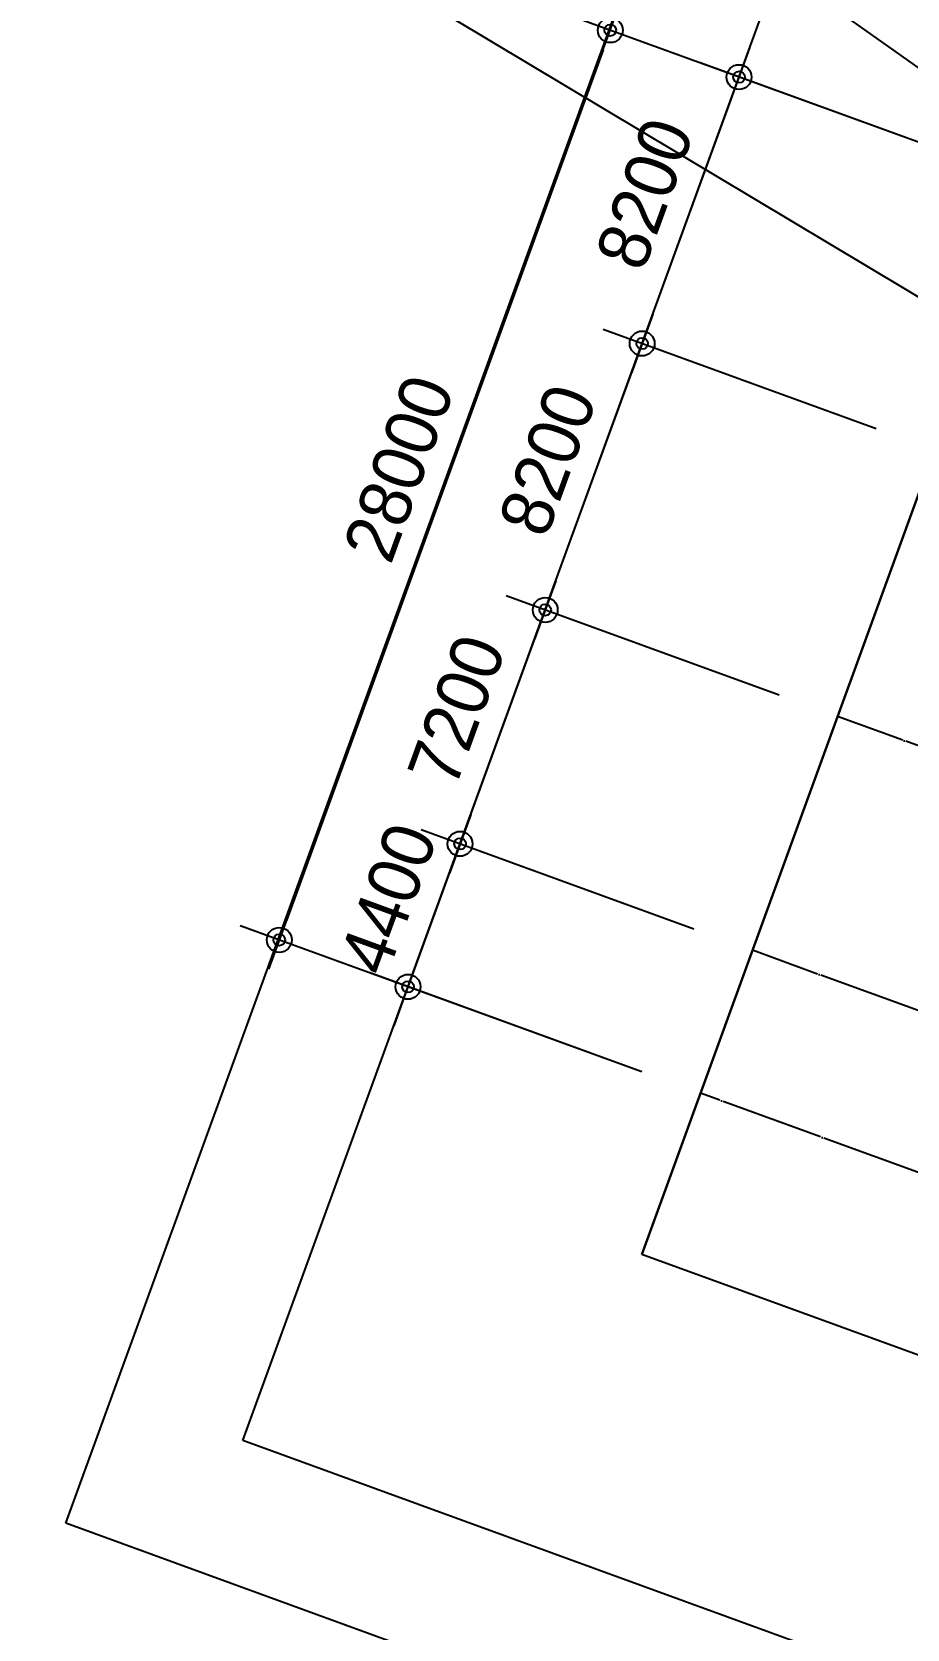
# Model space of a CAD drawing. Extents: x -1102843 to -728745, y -1929973 to -1633103.
# Drawn here: x -1066531 to -1041214, y -1843439 to -1797245 of the extents above; entities that cross this region are included whole.
import ezdxf

# ---------------------------------------------------------------- set-up
doc = ezdxf.new("R2010")
doc.units = 0
doc.header["$LTSCALE"] = 100
doc.header["$MEASUREMENT"] = 0
doc.linetypes.add('CEN', pattern=[62, 60, -1, 0, -1])
doc.layers.get('DEFPOINTS').update_dxf_attribs({"color": 114, "linetype": 'CONTINUOUS'})
doc.layers.add('!!0', color=240, linetype='CONTINUOUS', plot=False)
doc.layers.add('DEFPOINT', color=135, linetype='CONTINUOUS', plot=False)
for name, color, linetype in [('!!0-Cen', 174, 'CEN'), ('7DIM', 7, 'CONTINUOUS'), ('Dim', 7, 'CONTINUOUS')]:
    doc.layers.add(name, color=color, linetype=linetype)
doc.styles.add('굴림', font='gulim.ttc')
doc.styles.add('나눔고딕', font='gulim.ttc')
doc.styles.add('돋움', font='gulim.ttc', dxfattribs={"width": 0.8})
doc.dimstyles.new('DIM1', dxfattribs={"dimscale": 300, "dimtxt": 3, "dimasz": 1, "dimexe": 2, "dimexo": 3, "dimgap": 1.1, "dimtad": 1, "dimdec": 0, "dimdsep": 46, "dimtxsty": '돋움', "dimblk": 'DIMDOT', "dimcen": 1.25, "dimclrd": 256, "dimclre": 7, "dimclrt": 20, "dimadec": 0, "dimazin": 0, "dimtfac": 1, "dimtdec": 0, "dimtix": 1, "dimtmove": 2, "dimatfit": 2, "dimfxl": 1, "dimtolj": 1, "dimarcsym": 0})

# ---------------------------------------------------------------- blocks, each defined once
blk = doc.blocks.new('DIMDOT')
at = {"layer": '7DIM'}
blk.add_line((-1.5, 0), (1.5, 0), dxfattribs=at)
for radius in [0.6, 0.28]:
    blk.add_circle((0, 0), radius, dxfattribs=at)
blk = doc.blocks.new('*D400')
at = {"layer": 'DEFPOINTS', "color": 0, "transparency": 16777216}
for p in [(-1037616, -1801630, 0), (-1059376, -1823507), (-1047193, -1827941, 0)]:
    blk.add_point(p, dxfattribs=at)
at = {"layer": 'Dim', "color": 7, "lineweight": -2, "transparency": 16777216}
for p, q in [((-1039307, -1801014), (-1050927, -1796785)), ((-1048884, -1827326), (-1060503, -1823096))]:
    blk.add_line(p, q, dxfattribs=at)
at = {"layer": 'Dim', "lineweight": -2, "transparency": 16777216}
blk.add_line((-1050004, -1797759), (-1059171, -1822943), dxfattribs=at)
at = {"layer": 'Dim', "lineweight": -2, "transparency": 16777216, "xscale": 600, "yscale": 600, "zscale": 600}
for p, rotation in [((-1049799, -1797195), 70.00000000199519), ((-1059376, -1823507), 250.0000000019951)]:
    blk.add_blockref('DIMDOT', p, dxfattribs=dict(at, rotation=rotation))
at = {"layer": 'Dim', "color": 3, "transparency": 16777216, "insert": (-1055913, -1809869), "char_height": 1500, "attachment_point": 5, "rotation": 70, "style": '굴림'}
blk.add_mtext('\\A1;28000', dxfattribs=at)
blk = doc.blocks.new('*D404')
at = {"layer": 'DEFPOINTS', "color": 0, "transparency": 16777216}
for p in [(-1051682, -1813963), (-1043225, -1817041, 0), (-1045688, -1823807, 0)]:
    blk.add_point(p, dxfattribs=at)
at = {"layer": 'Dim', "color": 7, "lineweight": -2, "transparency": 16777216}
for p, q in [((-1044917, -1816425), (-1052810, -1813552)), ((-1047379, -1823191), (-1055273, -1820318))]:
    blk.add_line(p, q, dxfattribs=at)
at = {"layer": 'Dim', "lineweight": -2, "transparency": 16777216}
blk.add_line((-1053940, -1820165), (-1051888, -1814526), dxfattribs=at)
at = {"layer": 'Dim', "lineweight": -2, "transparency": 16777216, "xscale": 600, "yscale": 600, "zscale": 600}
for p, rotation in [((-1051682, -1813963), 70.00000000272622), ((-1054145, -1820728), 250.0000000027262)]:
    blk.add_blockref('DIMDOT', p, dxfattribs=dict(at, rotation=rotation))
at = {"layer": 'Dim', "color": 3, "transparency": 16777216, "insert": (-1054240, -1816863), "char_height": 1500, "attachment_point": 5, "rotation": 70, "style": '굴림'}
blk.add_mtext('\\A1;7200', dxfattribs=at)
blk = doc.blocks.new('*D425')
at = {"layer": 'DEFPOINTS', "color": 0, "transparency": 16777216}
for p in [(-1048878, -1806257), (-1040421, -1809335), (-1043225, -1817041)]:
    blk.add_point(p, dxfattribs=at)
at = {"layer": 'Dim', "color": 7, "lineweight": -2, "transparency": 16777216}
for p, q in [((-1042112, -1808720), (-1050005, -1805847)), ((-1044917, -1816425), (-1052810, -1813552))]:
    blk.add_line(p, q, dxfattribs=at)
at = {"layer": 'Dim', "lineweight": -2, "transparency": 16777216}
blk.add_line((-1051477, -1813399), (-1049083, -1806821), dxfattribs=at)
at = {"layer": 'Dim', "lineweight": -2, "transparency": 16777216, "xscale": 600, "yscale": 600, "zscale": 600}
for p, rotation in [((-1048878, -1806257), 70.00000000272604), ((-1051682, -1813963), 250.000000002726)]:
    blk.add_blockref('DIMDOT', p, dxfattribs=dict(at, rotation=rotation))
at = {"layer": 'Dim', "color": 3, "transparency": 16777216, "insert": (-1051606, -1809627), "char_height": 1500, "attachment_point": 5, "rotation": 70, "style": '굴림'}
blk.add_mtext('\\A1;8200', dxfattribs=at)
blk = doc.blocks.new('*D426')
at = {"layer": 'DEFPOINTS', "color": 0, "transparency": 16777216}
for p in [(-1046073, -1798552), (-1037616, -1801630, 0), (-1040421, -1809335, 0)]:
    blk.add_point(p, dxfattribs=at)
at = {"layer": 'Dim', "color": 7, "lineweight": -2, "transparency": 16777216}
for p, q in [((-1039307, -1801014), (-1047201, -1798141)), ((-1042112, -1808720), (-1050005, -1805847))]:
    blk.add_line(p, q, dxfattribs=at)
at = {"layer": 'Dim', "lineweight": -2, "transparency": 16777216}
blk.add_line((-1048673, -1805693), (-1046278, -1799115), dxfattribs=at)
at = {"layer": 'Dim', "lineweight": -2, "transparency": 16777216, "xscale": 600, "yscale": 600, "zscale": 600}
for p, rotation in [((-1046073, -1798552), 70.00000000272883), ((-1048878, -1806257), 250.0000000027289)]:
    blk.add_blockref('DIMDOT', p, dxfattribs=dict(at, rotation=rotation))
at = {"layer": 'Dim', "color": 3, "transparency": 16777216, "insert": (-1048801, -1801922), "char_height": 1500, "attachment_point": 5, "rotation": 70, "style": '굴림'}
blk.add_mtext('\\A1;8200', dxfattribs=at)
blk = doc.blocks.new('*D435')
at = {"layer": 'DEFPOINTS', "color": 0, "transparency": 16777216}
for p in [(-1054145, -1820728), (-1045688, -1823807, 0), (-1047193, -1827941, 0)]:
    blk.add_point(p, dxfattribs=at)
at = {"layer": 'Dim', "lineweight": -2, "transparency": 16777216}
for p, q in [((-1053940, -1820165), (-1053734, -1819601)), ((-1055650, -1824863), (-1054145, -1820728)), ((-1055855, -1825427), (-1056060, -1825991))]:
    blk.add_line(p, q, dxfattribs=at)
at = {"layer": 'Dim', "color": 7, "lineweight": -2, "transparency": 16777216}
for p, q in [((-1047379, -1823191), (-1055273, -1820318)), ((-1048884, -1827326), (-1056777, -1824453))]:
    blk.add_line(p, q, dxfattribs=at)
at = {"layer": 'Dim', "lineweight": -2, "transparency": 16777216, "xscale": 600, "yscale": 600, "zscale": 600}
for p, rotation in [((-1054145, -1820728), 249.99999999807), ((-1055650, -1824863), 69.99999999806994)]:
    blk.add_blockref('DIMDOT', p, dxfattribs=dict(at, rotation=rotation))
at = {"layer": 'Dim', "color": 3, "transparency": 16777216, "insert": (-1056223, -1822313), "char_height": 1500, "attachment_point": 5, "rotation": 70, "style": '굴림'}
blk.add_mtext('\\A1;4400', dxfattribs=at)

msp = doc.modelspace()

# ---------------------------------------------------------------- linework, layer by layer
at = {"layer": '!!0', "color": 7}
msp.add_line((-1102843, -1754472.2), (-854660.4, -1929972.8), dxfattribs=at)
at = {"layer": '!!0'}
msp.add_line((-1022634.5, -1815841.7, 0), (-1096727, -1771479.9), dxfattribs=at)
at = {"layer": '!!0-Cen', "ltscale": 0.5}
for p, q in [((-910249.2, -1865440, 0), (-1043225.1, -1817040.7, 0)), ((-912711.8, -1872205.8, 0), (-1045687.7, -1823806.5, 0)), ((-991280.9, -1848291.4, 0), (-1047192.6, -1827941.2, 0))]:
    msp.add_line(p, q, dxfattribs=at)
at = {"layer": 'DEFPOINT', "linetype": 'Continuous'}
for p, q in [((-1065553, -1840376.5, 0), (-1036754.9, -1761254.4, 0)), ((-1060426.1, -1837985.8, 0), (-1034364.2, -1766381.3, 0)), ((-1048890.7, -1832606.8, 0), (-1028985.2, -1777916.7, 0)), ((-1028985.2, -1777916.7, 0), (-1048890.7, -1832606.8, 0)), ((-915914.8, -1881006.1, 0), (-1048890.7, -1832606.8, 0)), ((-1048890.7, -1832606.8, 0), (-1048890.7, -1832606.8, 0)), ((-910535.8, -1892541.5, 0), (-1060426.1, -1837985.8, 0)), ((-908145.1, -1897668.3, 0), (-1065553, -1840376.5, 0))]:
    msp.add_line(p, q, dxfattribs=at)

# ---------------------------------------------------------------- dimensions: what is measured, and where the dimension line sits
at = {"layer": 'Dim'}
for p1, p2, distance, picture, middle in [((-1037616, -1801629.8, 0), (-1047192.6, -1827941.2, 0), -12965.1, '*D400', (-1055913.4, -1809868.5)), ((-1040420.6, -1809335.2, 0), (-1037616, -1801629.8, 0), 9000, '*D426', (-1048801.4, -1801921.7)), ((-1043225.1, -1817040.7, 0), (-1040420.6, -1809335.2, 0), 9000, '*D425', (-1051606, -1809627.2)), ((-1045687.7, -1823806.5, 0), (-1043225.1, -1817040.7, 0), 9000, '*D404', (-1054239.6, -1816862.8)), ((-1047192.6, -1827941.2, 0), (-1045687.7, -1823806.5, 0), 9000, '*D435', (-1056223.3, -1822313.1))]:
    dim = msp.add_aligned_dim(p1=p1, p2=p2, distance=distance, dimstyle='DIM1', override={"dimscale": 600, "dimtxt": 2.5, "dimtxsty": '나눔고딕', "dimclrt": 3}, dxfattribs=at)
    dim.commit()
    dim.dimension.update_dxf_attribs({"geometry": picture, "text_midpoint": middle})

doc.saveas('drawing.dxf')
